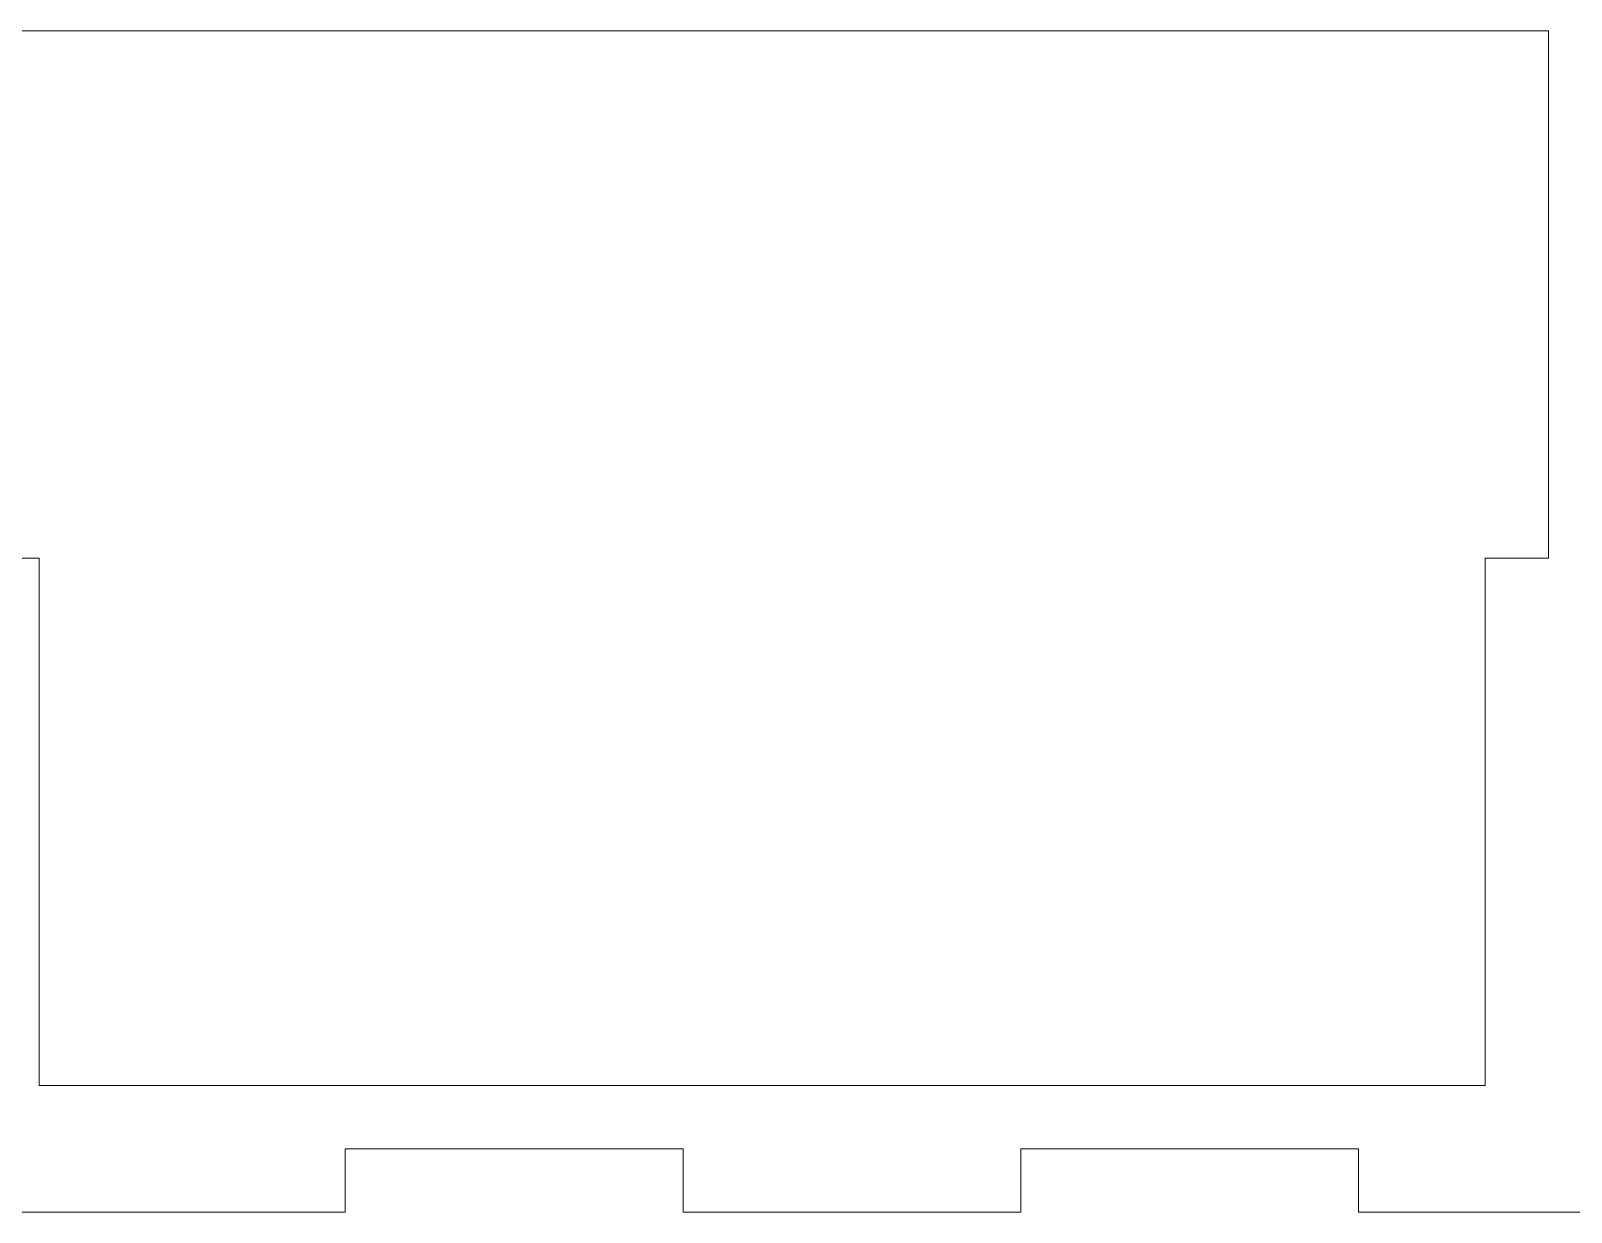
# Model space of a CAD drawing. Extents: x 3 to 513, y 3 to 383.
# Drawn here: x 366.1 to 439.1, y 291 to 347 of the extents above; entities that cross this region are included whole.
import ezdxf

# ---------------------------------------------------------------- set-up
doc = ezdxf.new("R2010")
doc.units = 0
doc.layers.get('0').update_dxf_attribs({"lineweight": 0})

msp = doc.modelspace()

# ---------------------------------------------------------------- linework, layer by layer
for p, q in [((435, 347), (225, 347)), ((438, 347), (435, 347)), ((438, 322), (438, 347)), ((363.5, 322.001), (366.5, 322.001)), ((366.5, 322.001), (366.5, 297)), ((435, 322), (438, 322)), ((435, 297), (435, 322)), ((366.5, 297), (435, 297)), ((397, 294), (381, 294)), ((381, 294), (381, 291)), ((397, 291), (397, 294)), ((429, 294), (413, 294)), ((413, 294), (413, 291)), ((429, 291), (429, 294)), ((381, 291), (365, 291)), ((413, 291), (397, 291)), ((445, 291), (429, 291))]:
    msp.add_line(p, q)

doc.saveas('drawing.dxf')
